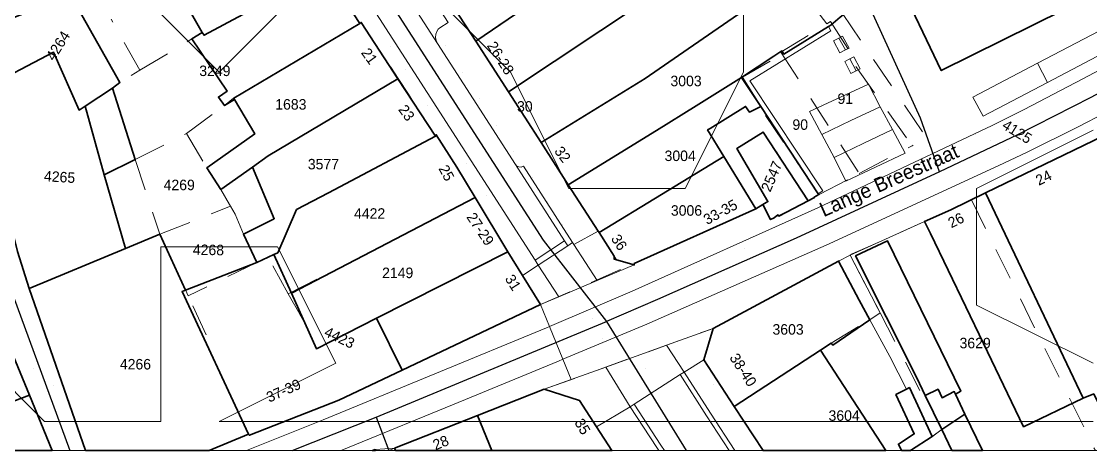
# Model space of a CAD drawing. Header units: metres. Extents: x 0 to 105485, y 0 to 425721.
# Drawn here: x 105150.5 to 105242.3, y 425150 to 425186.8 of the extents above; entities that cross this region are included whole.
import ezdxf
from ezdxf.enums import TextEntityAlignment as Align

# ---------------------------------------------------------------- set-up
doc = ezdxf.new("R2010")
doc.units = ezdxf.units.M
doc.header["$MEASUREMENT"] = 0
doc.linetypes.add('IE-TERREINAFSCHEIDING_KUNSTMATIG-SO', pattern=[11, 4, -1, 4, -2])
doc.linetypes.add('KG-PERCEEL-SO', pattern=[19, 5.5, -4, 5.5, -4])
for name, color, linetype, lineweight in [('B-XX-GR-STRUIK-G', 90, 'Continuous', 13), ('B-XX-IE-MEUBILAIR-G', 7, 'Continuous', 18), ('B-XX-IE-TERREINAFSCHEIDING_KUNSTMATIG_HEKWERK-G', 20, 'IE-TERREINAFSCHEIDING_KUNSTMATIG-SO', 18), ('B-XX-KG-GRENS_PERCEEL-G', 150, 'KG-PERCEEL-SO', 18), ('B-XX-KG-GRENS_PERCEEL-T', 150, 'KG-PERCEEL-SO', 18), ('B-XX-OG-BEBOUWING-G', 7, 'Continuous', 35), ('B-XX-OG-BEBOUWING_HUISNUMMER-T', 7, 'Continuous', 18), ('B-XX-OG-BEBOUWING_STRAATNAAM-T', 7, 'Continuous', 18), ('B-XX-OG-GRENS-G', 7, 'Continuous', 18), ('B-XX-OG-TERREIN_ERF-G', 7, 'Continuous', 18), ('B-XX-VH-GESLOTENVERHARDING_BETON-G', 10, 'Continuous', 18), ('B-XX-VH-OPENVERHARDING-G', 90, 'Continuous', 18), ('B-XX-VW-MARKERING-G', 7, 'Continuous', 18)]:
    doc.layers.add(name, color=color, linetype=linetype, lineweight=lineweight)
doc.layers.add('GIS-WEGVAKKEN', color=2, linetype='Continuous')

msp = doc.modelspace()

# ---------------------------------------------------------------- linework, layer by layer
at = {"layer": 'B-XX-GR-STRUIK-G', "ltscale": 0.5}
msp.add_lwpolyline([(105219.789, 425186.4), (105215.949, 425184.046), (105215.794, 425184.317), (105215.113, 425183.866), (105212.333, 425182.025), (105213.977, 425179.536), (105218.919, 425172.058), (105219.301, 425172.31), (105213.056, 425181.748), (105220.004, 425186.05)], close=True, dxfattribs=at)
at = {"layer": 'B-XX-IE-MEUBILAIR-G', "color": 0, "true_color": 0x604a38}
for points in [[(105182.165, 425184.728, 1.552696256968186), (105182.165, 425184.728, 4.552696256968186)], [(105186.957, 425184.771, 1.586481527083287), (105186.957, 425184.771, 4.586481527083287)], [(105183.47, 425182.7, 1.497203583360086), (105183.47, 425182.7, 4.497203583360086)], [(105188.41, 425182.491, 1.566950951138552), (105188.41, 425182.491, 4.566950951138552)], [(105185.407, 425180.675, 1.425195789218831), (105185.407, 425180.675, 2.925195789218831)], [(105223.05, 425181.48, 1.427200685937903), (105223.05, 425181.48, 4.427200685937903)], [(105239.445, 425180.981, 1.163158793395762), (105239.445, 425180.981, 2.663158793395762)], [(105189.866, 425180.201, 1.477815744953927), (105189.866, 425180.201, 4.477815744953928)], [(105221.22, 425180.624, 1.452215773735214), (105221.22, 425180.624, 4.452215773735214)], [(105185.415, 425179.656, 1.426034235105737), (105185.415, 425179.656, 4.426034235105737)], [(105219.217, 425179.706, 1.459406266564949), (105219.217, 425179.706, 4.459406266564948)], [(105191.324, 425177.937, 1.475411353957115), (105191.324, 425177.937, 4.475411353957115)], [(105217.248, 425178.765, 1.450371979645265), (105217.248, 425178.765, 4.450371979645265)], [(105232.453, 425177.168, 1.163252991126473), (105232.453, 425177.168, 2.663252991126473)], [(105233.831, 425177.898, 1.151788916050402), (105233.831, 425177.898, 2.651788916050402)], [(105233.728, 425176.584, 1.157389698635139), (105233.728, 425176.584, 2.657389698635139)], [(105192.789, 425175.657, 1.403984558608456), (105192.789, 425175.657, 4.403984558608456)], [(105235.202, 425175.871, 1.162929764493216), (105235.202, 425175.871, 2.662929764493216)], [(105188.706, 425174.67, 1.302272582255221), (105188.706, 425174.67, 4.302272582255221)], [(105234.844, 425174.675, 1.134856774747167), (105234.844, 425174.675, 2.634856774747167)], [(105194.354, 425173.443, 1.342222464018431), (105194.354, 425173.443, 4.342222464018431)], [(105190.481, 425171.865, 1.214401703436408), (105190.481, 425171.865, 4.214401703436408)], [(105195.67, 425171.373, 1.277360343357736), (105195.67, 425171.373, 4.277360343357736)], [(105218.884, 425170.831, 1.14370105176168), (105218.884, 425170.831, 2.64370105176168)], [(105196.985, 425169.396, 1.259321307913636), (105196.985, 425169.396, 4.259321307913636)], [(105193.853, 425167.538, 1.130729999831748), (105193.853, 425167.538, 2.630729999831748)], [(105212.587, 425167.354, 1.13403985484276), (105212.587, 425167.354, 2.634039854842761)], [(105219.853, 425167.754, 1.139150616156015), (105219.853, 425167.754, 2.639150616156015)], [(105202.949, 425163.688, 1.134351686259611), (105202.949, 425163.688, 2.634351686259611)], [(105199.51, 425161.34, 1.106769058982395), (105199.51, 425161.34, 2.606769058982395)], [(105204.209, 425160.845, 1.106654655330156), (105204.209, 425160.845, 2.606654655330155)], [(105200.369, 425159.622, 1.108989001708004), (105200.369, 425159.622, 2.608989001708004)], [(105151.566, 425157.027, 1.244445150836999), (105151.566, 425157.027, 2.744445150836999)], [(105187.054, 425156.987, 1.107062336550374), (105187.054, 425156.987, 2.607062336550374)], [(105204.064, 425157.085, 1.135602300128816), (105204.064, 425157.085, 2.635602300128816)], [(105153.296, 425155.582, 1.237636872778773), (105153.296, 425155.582, 2.737636872778773)], [(105209.964, 425155.656, 1.0860655409384), (105209.964, 425155.656, 2.5860655409384)], [(105151.016, 425154.641, 1.228323802053433), (105151.016, 425154.641, 2.728323802053433)], [(105188.634, 425154.393, 1.087508262863375), (105188.634, 425154.393, 2.587508262863374)], [(105209.661, 425153.221, 1.043834696040245), (105209.661, 425153.221, 2.543834696040245)], [(105176.428, 425152.651, 1.011123003709485), (105176.428, 425152.651, 2.511123003709485)], [(105173.214, 425151.361, 0.9860456269655004), (105173.214, 425151.361, 2.4860456269655)], [(105178.018, 425150.029, 1.040560816882005), (105178.018, 425150.029, 2.540560816882005)], [(105205.071, 425150.259, 1.045771927266523), (105205.071, 425150.259, 2.545771927266522)]]:
    msp.add_polyline3d(points, dxfattribs=at)
at = {"layer": 'B-XX-IE-TERREINAFSCHEIDING_KUNSTMATIG_HEKWERK-G', "ltscale": 0.5, "flags": 128}
for points in [[(105220.677, 425185.413), (105221.245, 425184.392)], [(105221.63, 425183.63), (105222.169, 425182.601)]]:
    msp.add_lwpolyline(points, dxfattribs=at)
at = {"layer": 'B-XX-IE-TERREINAFSCHEIDING_KUNSTMATIG_HEKWERK-G', "color": 0, "ltscale": 0.5, "true_color": 0x8c7868}
for points in [[(105220.677, 425185.413, 1.496725466957428), (105221.245, 425184.392, 1.484672241330121)], [(105221.63, 425183.63, 1.479919115225446), (105222.169, 425182.601, 1.465004699456461)]]:
    msp.add_polyline3d(points, dxfattribs=at)
at = {"layer": 'B-XX-KG-GRENS_PERCEEL-G', "ltscale": 0.5, "flags": 128}
for points in [[(105189.52, 425185.162), (105198.643, 425191.379), (105208.752, 425199.892)], [(105225.668, 425190.601), (105229.467, 425182.619), (105250.519, 425193.089)], [(105160.702, 425182.646), (105165.156, 425185.337), (105166.054, 425185.894), (105166.201, 425185.655), (105176.602, 425191.249)], [(105176.602, 425191.249), (105179.577, 425186.666)], [(105195.144, 425176.443), (105204.066, 425181.952), (105212.663, 425187.889), (105215.868, 425190.064), (105216.617, 425190.593), (105219.652, 425186.63)], [(105186.66, 425189.543), (105189.52, 425185.162)], [(105220.996, 425187.517), (105228.239, 425176.834), (105226.982, 425176.174)], [(105160.702, 425182.646), (105158.226, 425187.025)], [(105168.744, 425180.247), (105179.577, 425186.666)], [(105179.577, 425186.666), (105179.697, 425186.755), (105182.863, 425181.937)], [(105215.696, 425184.217), (105219.652, 425186.63)], [(105219.652, 425186.63), (105219.98, 425186.83)], [(105219.98, 425186.83), (105222.051, 425183.606), (105221.778, 425183.457), (105226.982, 425176.174)], [(105189.52, 425185.162), (105190.976, 425182.933), (105195.144, 425176.443)], [(105147.045, 425180.95), (105153.297, 425184.192), (105155.486, 425179.231), (105156.003, 425179.569)], [(105212.403, 425182.057), (105215.216, 425183.699), (105215.116, 425183.862), (105215.696, 425184.217)], [(105215.696, 425184.217), (105222.433, 425173.784)], [(105156.003, 425179.569), (105158.361, 425181.11), (105158.99, 425181.611), (105160.702, 425182.646)], [(105167.631, 425172.424), (105170.357, 425174.334), (105171.706, 425175.305), (105182.863, 425181.937)], [(105182.863, 425181.937), (105183.75, 425180.586), (105186.07, 425176.993)], [(105197.466, 425172.829), (105205.039, 425177.478), (105212.403, 425182.057)], [(105212.403, 425182.057), (105213.988, 425179.542), (105214.398, 425178.764)], [(105147.045, 425180.95), (105148.673, 425173.099), (105150.197, 425167.102), (105151.036, 425164.355), (105151.191, 425163.909)], [(105167.963, 425179.625), (105168.744, 425180.247)], [(105156.003, 425179.569), (105157.639, 425173.674), (105160.301, 425174.99)], [(105164.697, 425177.213), (105167.963, 425179.625)], [(105214.398, 425178.764), (105218.989, 425171.974)], [(105160.301, 425174.99), (105164.697, 425177.213)], [(105164.697, 425177.213), (105166.457, 425174.28), (105167.631, 425172.424)], [(105186.07, 425176.993), (105186.131, 425177.111), (105187.892, 425174.327), (105189.462, 425171.72)], [(105211.931, 425175.928), (105214.207, 425177.366), (105218.024, 425171.467)], [(105232.063, 425171.537), (105245.042, 425177.835)], [(105171.694, 425166.599), (105172.524, 425166.991), (105174.135, 425170.698), (105176.887, 425172.133), (105186.07, 425176.993)], [(105195.144, 425176.443), (105197.466, 425172.829)], [(105222.433, 425173.784), (105226.982, 425176.174)], [(105200.102, 425168.724), (105210.812, 425175.244), (105211.931, 425175.928)], [(105211.931, 425175.928), (105214.6, 425171.379), (105214.151, 425171.115)], [(105160.301, 425174.99), (105162.417, 425168.57)], [(105218.989, 425171.974), (105222.433, 425173.784)], [(105167.631, 425172.424), (105168.394, 425171.137), (105168.474, 425170.993)], [(105197.466, 425172.829), (105200.102, 425168.724)], [(105173.433, 425163.468), (105176.048, 425164.787), (105179.905, 425166.747), (105189.462, 425171.72)], [(105189.462, 425171.72), (105192.146, 425167.263), (105192.272, 425167.059)], [(105218.024, 425171.467), (105218.989, 425171.974)], [(105221.662, 425166.793), (105221.824, 425166.879), (105223.408, 425167.579), (105228.041, 425169.681), (105230.283, 425170.673), (105232.063, 425171.537)], [(105232.063, 425171.537), (105242.7010994176, 425150)], [(105162.417, 425168.57), (105168.474, 425170.993)], [(105168.474, 425170.993), (105168.862, 425170.299), (105169.592, 425168.595), (105170.731, 425166.144)], [(105203.121, 425166.063), (105213.553, 425170.763), (105214.151, 425171.115)], [(105214.151, 425171.115), (105214.824, 425169.829), (105218.024, 425171.467)], [(105151.191, 425163.909), (105159.458, 425167.346), (105162.417, 425168.57)], [(105162.417, 425168.57), (105164.844, 425163.292)], [(105200.102, 425168.724), (105201.4, 425166.704)], [(105174.412, 425161.705), (105174.823, 425161.017), (105175.845, 425158.745), (105192.272, 425167.059)], [(105192.272, 425167.059), (105195.081, 425162.533)], [(105170.731, 425166.144), (105164.844, 425163.292)], [(105170.731, 425166.144), (105171.694, 425166.599)], [(105173.433, 425163.468), (105171.694, 425166.599)], [(105201.4, 425166.704), (105201.594, 425166.38)], [(105201.594, 425166.38), (105202.956, 425165.991)], [(105202.956, 425165.991), (105203.121, 425166.063)], [(105209.888, 425160.495), (105220.657, 425166.264), (105221.662, 425166.793)], [(105221.662, 425166.793), (105224.218, 425161.823)], [(105195.081, 425162.533), (105202.956, 425165.991)], [(105151.191, 425163.909), (105156.0340437877, 425150)], [(105170.033, 425151.414), (105166.879, 425158.17), (105167.118, 425158.347), (105164.844, 425163.292)], [(105174.412, 425161.705), (105173.433, 425163.468)], [(105170.033, 425151.414), (105170.092, 425151.324), (105177.77, 425154.322), (105184.497, 425157.507), (105195.081, 425162.533)], [(105220.029, 425159.214), (105224.218, 425161.823)], [(105224.218, 425161.823), (105227.907, 425154.648), (105229.193, 425155.262), (105229.543, 425154.544), (105230.59, 425155.071), (105231.116, 425153.905), (105231.493, 425153.133)], [(105195.403, 425155.266), (105209.888, 425160.495)], [(105209.09, 425157.793), (105209.888, 425160.495)], [(105148.875, 425160.451), (105151.237, 425154.765)], [(105211.71, 425153.786), (105219.101, 425158.627), (105220.029, 425159.214)], [(105209.09, 425157.793), (105211.71, 425153.786)], [(105189.659, 425153.001), (105195.403, 425155.266)], [(105195.403, 425155.266), (105198.431, 425154.316), (105201.2122381318, 425150)], [(105147.72, 425153.44), (105151.237, 425154.765)], [(105151.237, 425154.765), (105153.1628269089, 425150)], [(105211.71, 425153.786), (105214.1855690037, 425150)], [(105182.556, 425150.2), (105189.659, 425153.001)], [(105190.8906149286, 425150), (105189.659, 425153.001)], [(105226.7879460432, 425150), (105227.423, 425150.425), (105228.71, 425151.217), (105229.399, 425151.717), (105231.493, 425153.133)], [(105231.493, 425153.133), (105232.285, 425151.513), (105233.0154828042, 425150)], [(105166.6515716206, 425150), (105170.033, 425151.414)], [(105166.375736, 425150), (105166.419, 425150.017), (105166.4299555555, 425150)], [(105180.6532610837, 425150), (105180.888, 425150.096), (105180.9278562874, 425150)], [(105182.0733553719, 425150), (105182.556, 425150.2)], [(105182.556, 425150.2), (105182.6430449921, 425150)]]:
    msp.add_lwpolyline(points, dxfattribs=at)
at = {"layer": 'B-XX-OG-BEBOUWING-G', "ltscale": 0.5}
for points in [[(105245.816, 425199.889), (105245.142, 425201.056), (105244.495, 425201.925), (105244.345, 425201.807), (105239.762, 425198.662), (105240.171, 425197.766), (105225.668, 425190.601), (105229.467, 425182.619), (105250.519, 425193.089)], [(105189.52, 425185.162), (105192.332, 425180.802), (105204.184, 425188.7), (105212.689, 425194.625), (105209.7, 425198.914), (105198.643, 425191.379)], [(105198.277, 425197.678), (105191.931, 425193.165), (105186.66, 425189.543), (105189.52, 425185.162), (105198.643, 425191.379), (105197.262, 425193.445), (105199.75, 425195.328)], [(105173.788, 425195.582), (105166.936, 425191.275), (105165.114, 425190.547), (105164.569, 425190.304), (105163.739, 425189.934), (105163.779, 425189.864), (105166.054, 425185.894), (105166.201, 425185.655), (105176.601, 425191.249)], [(105192.332, 425180.802), (105195.144, 425176.443), (105204.066, 425181.952), (105206.08, 425183.343), (105215.841, 425190.102), (105215.77, 425190.205), (105212.689, 425194.625), (105204.184, 425188.7)], [(105179.577, 425186.666), (105176.601, 425191.249), (105166.201, 425185.655), (105166.054, 425185.894), (105165.156, 425185.337), (105168.183, 425180.844), (105167.434, 425180.344), (105167.963, 425179.625), (105168.831, 425180.153), (105168.768, 425180.262)], [(105195.144, 425176.443), (105197.465, 425172.829), (105205.039, 425177.478), (105208.427, 425179.59), (105212.333, 425182.025), (105215.113, 425183.866), (105215.794, 425184.317), (105215.949, 425184.046), (105219.789, 425186.4), (105219.994, 425186.526), (105220.799, 425187.219), (105221.047, 425187.398), (105218.05, 425191.618), (105216.617, 425190.593), (105215.868, 425190.064), (105215.85, 425190.09), (105215.841, 425190.102), (105206.08, 425183.343), (105204.066, 425181.952)], [(105156.003, 425179.569), (105158.361, 425181.11), (105158.99, 425181.611), (105154.829, 425188.971), (105154.681, 425189.062), (105145.558, 425185.508), (105147.044, 425180.95), (105153.297, 425184.192), (105155.486, 425179.231)], [(105182.848, 425181.928), (105179.697, 425186.755), (105179.577, 425186.666), (105168.768, 425180.262), (105168.831, 425180.153), (105170.561, 425177.191), (105166.457, 425174.28), (105167.631, 425172.424), (105170.357, 425174.334), (105171.706, 425175.305)], [(105156.003, 425179.569), (105155.486, 425179.231), (105153.297, 425184.192), (105147.044, 425180.95), (105148.673, 425173.099), (105150.197, 425167.102), (105151.191, 425163.909), (105159.458, 425167.346), (105157.639, 425173.674)], [(105186.07, 425176.993), (105182.848, 425181.928), (105171.706, 425175.305), (105170.357, 425174.334), (105172.223, 425169.912), (105169.592, 425168.595), (105170.731, 425166.144), (105172.205, 425166.84), (105172.524, 425166.991), (105174.135, 425170.698), (105176.887, 425172.133)], [(105197.465, 425172.829), (105200.033, 425168.831), (105200.102, 425168.724), (105210.812, 425175.244), (105209.415, 425177.528), (105209.631, 425177.662), (105212.678, 425179.553), (105213.027, 425179.041), (105213.977, 425179.536), (105212.333, 425182.025), (105208.427, 425179.59), (105205.039, 425177.478)], [(105158.361, 425181.11), (105156.003, 425179.569), (105157.639, 425173.674), (105160.301, 425174.99)], [(105210.812, 425175.244), (105213.553, 425170.763), (105214.151, 425171.115), (105214.6, 425171.379), (105211.931, 425175.928), (105214.18, 425177.349), (105218.039, 425171.437), (105218.589, 425171.723), (105218.579, 425171.762), (105218.974, 425171.975), (105218.919, 425172.058), (105213.977, 425179.536), (105213.027, 425179.041), (105212.678, 425179.553), (105209.631, 425177.662), (105209.415, 425177.528)], [(105189.463, 425171.721), (105187.892, 425174.327), (105186.131, 425177.111), (105186.07, 425176.993), (105176.887, 425172.133), (105174.135, 425170.698), (105172.524, 425166.991), (105172.205, 425166.84), (105173.698, 425163.518)], [(105218.039, 425171.437), (105214.18, 425177.349), (105211.931, 425175.928), (105214.6, 425171.379), (105214.151, 425171.115), (105214.824, 425169.829), (105215.126, 425169.984), (105215.449, 425170.235), (105215.527, 425170.131)], [(105252.565, 425163.577), (105250.587, 425167.366), (105245.042, 425177.835), (105233.27, 425172.123), (105241.646, 425154.504), (105242.556, 425154.874), (105244.603, 425150.688), (105256.412, 425156.209)], [(105213.553, 425170.763), (105210.812, 425175.244), (105200.102, 425168.724), (105201.4, 425166.704), (105201.397, 425166.436), (105203.119, 425165.944), (105203.121, 425166.063)], [(105192.273, 425167.059), (105189.463, 425171.721), (105173.698, 425163.518), (105175.845, 425158.745), (105181.015, 425161.362)], [(105233.27, 425172.123), (105230.283, 425170.673), (105228.041, 425169.681), (105228.547, 425168.631), (105233.098, 425159.186), (105236.536, 425152.043), (105241.646, 425154.504)], [(105164.618, 425163.782), (105162.417, 425168.57), (105159.458, 425167.346), (105151.191, 425163.909), (105156.0340437877, 425150), (105166.375736, 425150), (105166.419, 425150.017), (105166.4299555555, 425150), (105166.6515716206, 425150), (105170.033, 425151.414), (105164.312, 425163.664)], [(105222.103, 425166.713), (105227.384, 425156.238), (105228.105, 425154.742), (105229.193, 425155.262), (105229.543, 425154.544), (105230.59, 425155.071), (105230.697, 425154.834), (105231.14, 425155.102), (105224.848, 425168.01)], [(105193.529, 425165.035), (105192.273, 425167.059), (105181.015, 425161.362), (105183.207, 425156.901), (105195.081, 425162.533)], [(105173.698, 425163.518), (105172.205, 425166.84), (105170.731, 425166.144), (105164.618, 425163.782), (105164.312, 425163.664), (105170.033, 425151.414), (105170.092, 425151.324), (105177.77, 425154.322), (105183.207, 425156.901), (105181.015, 425161.362), (105175.845, 425158.745)], [(105211.71, 425153.786), (105219.101, 425158.627), (105220.029, 425159.214), (105220.176, 425159.064), (105223.335, 425161.22), (105222.414, 425162.914), (105220.657, 425166.264), (105209.888, 425160.495), (105209.09, 425157.793)], [(105147.72, 425153.44), (105151.236, 425154.765), (105148.877, 425160.452), (105136.509, 425157.786), (105125.552, 425155.386), (105126.4998696768, 425150), (105135.573169627, 425150), (105140.889, 425151.525), (105140.997, 425151.552), (105145.305, 425152.617), (105145.453, 425152.586)], [(105224.7177238323, 425150), (105219.101, 425158.627), (105211.71, 425153.786), (105214.1855690037, 425150)], [(105189.659, 425153.001), (105190.8906149286, 425150), (105201.2119835492, 425150), (105199.891, 425152.05), (105198.431, 425154.316), (105195.403, 425155.266)], [(105226.494, 425155.276), (105225.586, 425154.807), (105227.16, 425151.441), (105225.801, 425150.566), (105226.0677425532, 425150), (105226.8234031746, 425150), (105228.684, 425151.201), (105226.746, 425155.405)], [(105230.697, 425154.834), (105230.59, 425155.071), (105229.543, 425154.544), (105229.193, 425155.262), (105228.105, 425154.742), (105229.522, 425151.8), (105231.493, 425153.133)], [(105153.1623301299, 425150), (105151.236, 425154.765), (105147.72, 425153.44), (105149.0134746563, 425150)], [(105182.6430449921, 425150), (105190.8906149286, 425150), (105189.659, 425153.001), (105182.556, 425150.2)], [(105233.0128382979, 425150), (105231.493, 425153.133), (105229.522, 425151.8), (105230.38933786, 425150)], [(105180.9278450584, 425150), (105180.888, 425150.096), (105180.6534055384, 425150)]]:
    msp.add_lwpolyline(points, close=True, dxfattribs=at)
at = {"layer": 'B-XX-OG-GRENS-G'}
for points in [[(105172.5, 425197.5, 1.870370626449585), (105177.5, 425192.5, 1.668501734733582), (105167.5, 425182.5, 1.889381766319275), (105162.5, 425187.5, 2.268607139587402)], [(105197.5, 425197.5, 1.758345484733582), (105202.5, 425197.5, 1.781229257583618), (105212.5, 425192.5, 1.625569105148315), (105212.5, 425182.5, 1.520778298377991), (105207.5, 425172.5, 1.242777228355408), (105197.5, 425172.5, 1.432528734207153), (105192.5, 425182.5, 1.641824722290039), (105187.5, 425187.5, 1.751718521118164)]]:
    msp.add_polyline3d(points, close=True, dxfattribs=at)
for points in [[(105242.5, 425157.5, 1.118664264678955), (105232.5, 425162.5, 1.311851263046265), (105232.5, 425172.5, 1.148602366447449), (105242.5, 425177.5, 1.13917338848114)], [(105147.5, 425157.5, 1.244964599609375), (105152.5, 425152.5, 1.226527810096741), (105162.5, 425152.5, 1.189424872398376), (105162.5, 425167.5, 1.570999979972839), (105167.5, 425167.5, 1.411666870117188), (105172.5, 425167.5, 1.413789033889771), (105177.5, 425157.5, 1.125536561012268), (105167.5, 425152.5, 1.143608450889587), (105172.5, 425152.5, 0.9996176958084106), (105177.5, 425152.5, 1.034775853157043), (105182.5, 425152.5, 1.055933475494385), (105187.5, 425152.5, 1.198611855506897), (105197.5, 425152.5, 1.111599922180176), (105202.5, 425152.5, 1.102529525756836), (105207.5, 425152.5, 1.003679275512695), (105212.5, 425152.5, 1.102486729621887), (105222.5, 425152.5, 1.117671728134155), (105227.5, 425152.5, 1.181549549102783), (105232.5, 425152.5, 1.188417077064514), (105237.5, 425152.5, 1.14180862903595), (105242.5, 425152.5, 0.9724614024162292)]]:
    msp.add_polyline3d(points, dxfattribs=at)
at = {"layer": 'B-XX-OG-TERREIN_ERF-G', "ltscale": 0.5}
msp.add_lwpolyline([(105154.829, 425188.971), (105158.99, 425181.611), (105158.361, 425181.11), (105160.301, 425174.99), (105157.639, 425173.674), (105159.458, 425167.346), (105162.417, 425168.57), (105164.618, 425163.782), (105170.731, 425166.144), (105169.592, 425168.595), (105172.223, 425169.912), (105170.357, 425174.334), (105167.631, 425172.424), (105166.457, 425174.28), (105170.561, 425177.191), (105168.831, 425180.153), (105167.963, 425179.625), (105167.434, 425180.344), (105168.183, 425180.844), (105165.156, 425185.337), (105166.054, 425185.894), (105163.779, 425189.864)], dxfattribs=at)
for points in [[(105222.103, 425166.713), (105224.848, 425168.01), (105231.14, 425155.102), (105230.697, 425154.834), (105231.493, 425153.133), (105233.0128382979, 425150), (105242.9830965692, 425150), (105244.603, 425150.688), (105242.556, 425154.874), (105241.646, 425154.504), (105236.536, 425152.043), (105233.098, 425159.186), (105228.547, 425168.631), (105228.041, 425169.681), (105221.662, 425166.793), (105224.218, 425161.823), (105223.335, 425161.22), (105225.05, 425158.067), (105226.494, 425155.276), (105226.746, 425155.405), (105228.684, 425151.201), (105229.522, 425151.8), (105228.105, 425154.742), (105227.384, 425156.238)], [(105221.662, 425166.793), (105220.657, 425166.264), (105222.414, 425162.914), (105223.335, 425161.22), (105224.218, 425161.823)], [(105223.335, 425161.22), (105220.176, 425159.064), (105220.029, 425159.214), (105219.101, 425158.627), (105224.7177238323, 425150), (105226.0677425532, 425150), (105225.801, 425150.566), (105227.16, 425151.441), (105225.586, 425154.807), (105226.494, 425155.276), (105225.05, 425158.067)], [(105230.38933786, 425150), (105229.522, 425151.8), (105228.684, 425151.201), (105226.8234031746, 425150)]]:
    msp.add_lwpolyline(points, close=True, dxfattribs=at)
at = {"layer": 'B-XX-VH-GESLOTENVERHARDING_BETON-G', "ltscale": 0.5}
for points in [[(105220.677, 425185.413), (105220.216, 425185.167), (105220.766, 425184.136), (105221.245, 425184.392), (105221.56, 425184.56), (105221.011, 425185.591)], [(105222.169, 425182.601), (105222.51, 425182.777), (105221.975, 425183.809), (105221.63, 425183.63), (105221.187, 425183.4), (105221.722, 425182.369)]]:
    msp.add_lwpolyline(points, close=True, dxfattribs=at)
at = {"layer": 'B-XX-VH-OPENVERHARDING-G', "ltscale": 0.5}
for points in [[(105250.519, 425193.089), (105229.467, 425182.619), (105225.668, 425190.601)], [(105183.917, 425191.794), (105187.155, 425186.763), (105186.452, 425186.303), (105186.307, 425186.169), (105186.172, 425185.974), (105186.089, 425185.752), (105186.062, 425185.477), (105186.113, 425185.205), (105186.23, 425184.955), (105192.927, 425174.554), (105193.048, 425174.432), (105193.228, 425174.351), (105193.426, 425174.345), (105193.611, 425174.416), (105197.831, 425167.864), (105197.94, 425167.695), (105200.033, 425168.831), (105197.465, 425172.829), (105195.144, 425176.443), (105192.332, 425180.802), (105189.52, 425185.162), (105186.66, 425189.543)], [(105176.601, 425191.249), (105179.577, 425186.666), (105179.697, 425186.755), (105182.848, 425181.928), (105186.07, 425176.993), (105186.131, 425177.111), (105187.892, 425174.327), (105189.463, 425171.721), (105192.273, 425167.059), (105193.529, 425165.035), (105194.888, 425165.929), (105194.614, 425166.355), (105179.098, 425190.489)], [(105179.098, 425190.489), (105194.614, 425166.355), (105197.137, 425168.018), (105192.927, 425174.554), (105186.23, 425184.955), (105181.932, 425191.661)], [(105220.799, 425187.219), (105219.994, 425186.526), (105219.789, 425186.4), (105220.004, 425186.05), (105213.056, 425181.748), (105219.301, 425172.31), (105218.919, 425172.058), (105218.974, 425171.975), (105218.579, 425171.762), (105218.589, 425171.723), (105218.039, 425171.437), (105215.527, 425170.131), (105215.449, 425170.235), (105215.126, 425169.984), (105214.824, 425169.829), (105214.151, 425171.115), (105213.553, 425170.763), (105203.121, 425166.063), (105203.119, 425165.944), (105199.944, 425164.597), (105196.66, 425163.203), (105195.081, 425162.533), (105195.845, 425160.658), (105202.949, 425163.688), (105218.884, 425170.831), (105233.831, 425177.898), (105236.583, 425179.287), (105241.633, 425181.903), (105246.646, 425184.59)], [(105246.646, 425184.59), (105241.633, 425181.903), (105236.583, 425179.287), (105233.831, 425177.898), (105218.884, 425170.831), (105202.949, 425163.688), (105195.845, 425160.658), (105196.993, 425157.843), (105204.209, 425160.845), (105219.853, 425167.754), (105234.844, 425174.675), (105236.837, 425175.633), (105241.275, 425177.831), (105245.677, 425180.101)], [(105245.677, 425180.101), (105241.275, 425177.831), (105236.837, 425175.633), (105234.844, 425174.675), (105219.853, 425167.754), (105204.209, 425160.845), (105196.993, 425157.843), (105197.705, 425156.097), (105200.686, 425157.173), (105205.882, 425159.049), (105209.888, 425160.495), (105220.657, 425166.264), (105221.662, 425166.793), (105228.041, 425169.681), (105230.283, 425170.673), (105233.27, 425172.123), (105245.042, 425177.835)], [(105148.877, 425160.452), (105151.236, 425154.765), (105153.1623301299, 425150), (105156.0340437877, 425150), (105151.191, 425163.909), (105150.197, 425167.102)]]:
    msp.add_lwpolyline(points, dxfattribs=at)
for points in [[(105183.917, 425191.794), (105183.249, 425191.368), (105183.029, 425191.275), (105182.633, 425191.243), (105182.291, 425191.349), (105182.093, 425191.484), (105181.932, 425191.661), (105186.23, 425184.955), (105186.113, 425185.205), (105186.062, 425185.477), (105186.089, 425185.752), (105186.172, 425185.974), (105186.307, 425186.169), (105186.452, 425186.303), (105187.155, 425186.763)], [(105249.266, 425187.208), (105243.908, 425184.396), (105238.604, 425181.613), (105233.058, 425178.702), (105232.188, 425180.355), (105237.738, 425183.259), (105243.044, 425186.036), (105248.334, 425188.804)], [(105243.908, 425184.396), (105249.266, 425187.208), (105248.334, 425188.804), (105243.044, 425186.036), (105237.738, 425183.259), (105232.188, 425180.355), (105233.058, 425178.702), (105238.604, 425181.613)], [(105220.677, 425185.413), (105221.011, 425185.591), (105221.56, 425184.56), (105221.245, 425184.392), (105220.766, 425184.136), (105220.216, 425185.167)], [(105222.169, 425182.601), (105221.722, 425182.369), (105221.187, 425183.4), (105221.63, 425183.63), (105221.975, 425183.809), (105222.51, 425182.777)], [(105224.223, 425179.522), (105225.289, 425177.564), (105226.366, 425175.53), (105221.293, 425173.134), (105220.274, 425175.153), (105219.21, 425177.148), (105218.166, 425179.106), (105223.223, 425181.471)], [(105225.289, 425177.564), (105224.223, 425179.522), (105223.223, 425181.471), (105218.166, 425179.106), (105219.21, 425177.148), (105220.274, 425175.153), (105221.293, 425173.134), (105226.366, 425175.53)], [(105193.611, 425174.416), (105193.426, 425174.345), (105193.228, 425174.351), (105193.048, 425174.432), (105192.927, 425174.554), (105197.137, 425168.018), (105197.419, 425167.593), (105197.831, 425167.864)], [(105201.397, 425166.436), (105201.4, 425166.704), (105200.102, 425168.724), (105200.033, 425168.831), (105197.94, 425167.695), (105199.944, 425164.597), (105203.119, 425165.944)], [(105197.419, 425167.593), (105197.137, 425168.018), (105194.614, 425166.355), (105194.888, 425165.929)], [(105197.94, 425167.695), (105197.831, 425167.864), (105197.419, 425167.593), (105194.888, 425165.929), (105196.66, 425163.203), (105199.944, 425164.597)], [(105194.888, 425165.929), (105193.529, 425165.035), (105195.081, 425162.533), (105196.66, 425163.203)], [(105195.845, 425160.658), (105195.081, 425162.533), (105183.207, 425156.901), (105177.77, 425154.322), (105170.092, 425151.324), (105170.033, 425151.414), (105166.6515716206, 425150), (105166.4299555555, 425150), (105166.419, 425150.017), (105166.375736, 425150), (105169.8354196415, 425150), (105176.428, 425152.651), (105195.59, 425160.549)], [(105177.94567169, 425150), (105178.018, 425150.029), (105188.634, 425154.393), (105196.613, 425157.685), (105196.993, 425157.843), (105195.845, 425160.658), (105195.59, 425160.549), (105176.428, 425152.651), (105169.8354196415, 425150)], [(105209.888, 425160.495), (105205.882, 425159.049), (105207.417, 425156.742), (105209.09, 425157.793)], [(105207.417, 425156.742), (105205.882, 425159.049), (105200.686, 425157.173), (105202.787, 425153.762), (105203.13, 425153.986), (105207.071, 425156.522)], [(105180.6534055384, 425150), (105180.888, 425150.096), (105182.556, 425150.2), (105189.659, 425153.001), (105195.403, 425155.266), (105197.705, 425156.097), (105196.993, 425157.843), (105196.613, 425157.685), (105188.634, 425154.393), (105178.018, 425150.029), (105177.94567169, 425150)], [(105214.1855690037, 425150), (105211.71, 425153.786), (105209.09, 425157.793), (105207.417, 425156.742), (105209.661, 425153.221), (105211.7473193866, 425150)], [(105200.686, 425157.173), (105197.705, 425156.097), (105195.403, 425155.266), (105198.431, 425154.316), (105199.891, 425152.05), (105202.787, 425153.762)], [(105207.071, 425156.522), (105203.13, 425153.986), (105205.415, 425150.482), (105205.7264661279, 425150), (105211.2585052832, 425150), (105209.316, 425152.999)], [(105207.417, 425156.742), (105207.071, 425156.522), (105209.316, 425152.999), (105211.2585052832, 425150), (105211.7473193866, 425150), (105209.661, 425153.221)], [(105202.787, 425153.762), (105199.891, 425152.05), (105201.2119835492, 425150), (105205.238352236, 425150), (105205.071, 425150.259)], [(105205.7264661279, 425150), (105205.415, 425150.482), (105203.13, 425153.986), (105202.787, 425153.762), (105205.071, 425150.259), (105205.238352236, 425150)], [(105182.6430449921, 425150), (105182.556, 425150.2), (105180.888, 425150.096), (105180.9278450584, 425150)]]:
    msp.add_lwpolyline(points, close=True, dxfattribs=at)
at = {"layer": 'B-XX-VW-MARKERING-G', "color": 0, "ltscale": 0.5, "true_color": 0x808080}
for points in [[(105237.738, 425183.259, 1.334342867621708), (105238.604, 425181.613, 1.153196472393893)], [(105224.223, 425179.522, 1.345620042878343), (105221.7165, 425178.335, 1.378849983215332), (105219.21, 425177.148, 1.389924398813114)], [(105220.274, 425175.153, 1.282866676648458), (105222.7815, 425176.3585, 1.259599983692169), (105225.289, 425177.564, 1.285192362055141)]]:
    msp.add_polyline3d(points, dxfattribs=at)
at = {"layer": 'GIS-WEGVAKKEN'}
for points in [[(105151.0888999999, 425239.2091999986), (105152.65, 425234.37), (105195.31, 425168.06), (105200.7423, 425161.0912000015)], [(105130.239, 425231.4952000007), (105139.24, 425201.96), (105145.8, 425178.55), (105148.76, 425166.17), (105154.6895992934, 425150)], [(105296, 425213), (105287.81, 425207.83), (105279.72, 425202.52), (105271.57, 425197.3), (105259.2, 425189.73), (105255.03, 425187.27), (105250.82, 425184.89), (105242.3, 425180.3), (105236.03, 425177.12), (105229.3291999996, 425173.9450999983)], [(105229.3291999996, 425173.9450999983), (105227.69, 425178.55), (105220.61, 425194.1), (105236.22, 425207.39), (105236.9523000009, 425208.7835999988)], [(105229.3291999996, 425173.9450999983), (105217.02, 425168.25), (105205.13, 425162.96), (105200.7423, 425161.0912000015)], [(105180.9655999988, 425152.8850999996), (105200.7423, 425161.0912000015)], [(105200.7423, 425161.0912000015), (105207.5905799617, 425150)], [(105173.7742324021, 425150), (105180.9655999988, 425152.8850999996)], [(105180.9655999988, 425152.8850999996), (105182.054520814, 425150)]]:
    msp.add_lwpolyline(points, dxfattribs=at)

# ---------------------------------------------------------------- texts
at = {"layer": 'B-XX-KG-GRENS_PERCEEL-T'}
for s, rotation, p in [('4264', 57.79999999999999, (105153.6669159771, 425184.7590564875)), ('4125', 328, (105235.9884438291, 425177.3827058993)), ('2547', 66.7, (105214.9107829921, 425173.5445185208)), ('4265', 356.5, (105153.8084865111, 425173.4974100706)), ('4268', 359.2, (105166.5815804312, 425167.2358619185)), ('4423', 334.6, (105177.8331272487, 425159.7084576))]:
    msp.add_text(s, height=0.9, rotation=rotation, dxfattribs=at).set_placement(p, align=Align.MIDDLE_CENTER)
for s, p in [('3249', (105167.1322175877, 425182.6045741062)), ('3003', (105207.5691802168, 425181.73218646)), ('91', (105221.2352389042, 425180.2125727754)), ('1683', (105173.6533510439, 425179.7251335884)), ('90', (105217.3709194381, 425177.9869324866)), ('3004', (105207.0651908403, 425175.3093746463)), ('3577', (105176.4492063843, 425174.5936923924)), ('4269', (105164.0725391684, 425172.8060450551)), ('4422', (105180.412418106, 425170.3564842821)), ('3006', (105207.6081795807, 425170.6159334894)), ('2149', (105182.8229068544, 425165.2601040539)), ('3603', (105216.3257252567, 425160.4064745287)), ('3629', (105232.3807479267, 425159.2333745445)), ('4266', (105160.3161059903, 425157.4172502314)), ('3604', (105221.1382978923, 425153.0094359113))]:
    msp.add_text(s, height=0.9, dxfattribs=at).set_placement(p, align=Align.MIDDLE_CENTER)
at = {"layer": 'B-XX-OG-BEBOUWING_HUISNUMMER-T'}
for s, rotation, p in [('21', 305.9000015258789, (105180.399, 425183.867)), ('26-28', 302.5, (105191.657, 425183.707)), ('23', 306.4000015258789, (105183.587, 425179)), ('32', 307.2999992370605, (105196.979, 425175.431)), ('25', 298.5, (105187.017, 425173.842)), ('24', 26.10000038146973, (105238.253, 425173.429)), ('33-35', 28.5, (105210.513, 425170.487)), ('27-29', 303.9000015258789, (105189.917, 425169.026)), ('26', 26.39999961853028, (105230.734, 425169.78)), ('36', 303.2999992370605, (105201.83, 425167.885)), ('31', 302.0999984741211, (105192.725, 425164.431)), ('38-40', 302.900001525879, (105212.475, 425156.932)), ('37-39', 24.10000038146972, (105173.024, 425155.153)), ('35', 301.0999984741211, (105198.688, 425152.07)), ('28', 22.20000076293946, (105186.516, 425150.686))]:
    msp.add_text(s, height=0.9, rotation=rotation, dxfattribs=at).set_placement(p, align=Align.MIDDLE_CENTER)
msp.add_text('30', height=0.9, dxfattribs=at).set_placement((105193.736, 425179.549), align=Align.MIDDLE_CENTER)
at = {"layer": 'B-XX-OG-BEBOUWING_STRAATNAAM-T'}
msp.add_text('Lange Breestraat', height=1.25, rotation=24, dxfattribs=at).set_placement((105224.986, 425173.208), align=Align.MIDDLE_CENTER)

doc.saveas('drawing.dxf')
